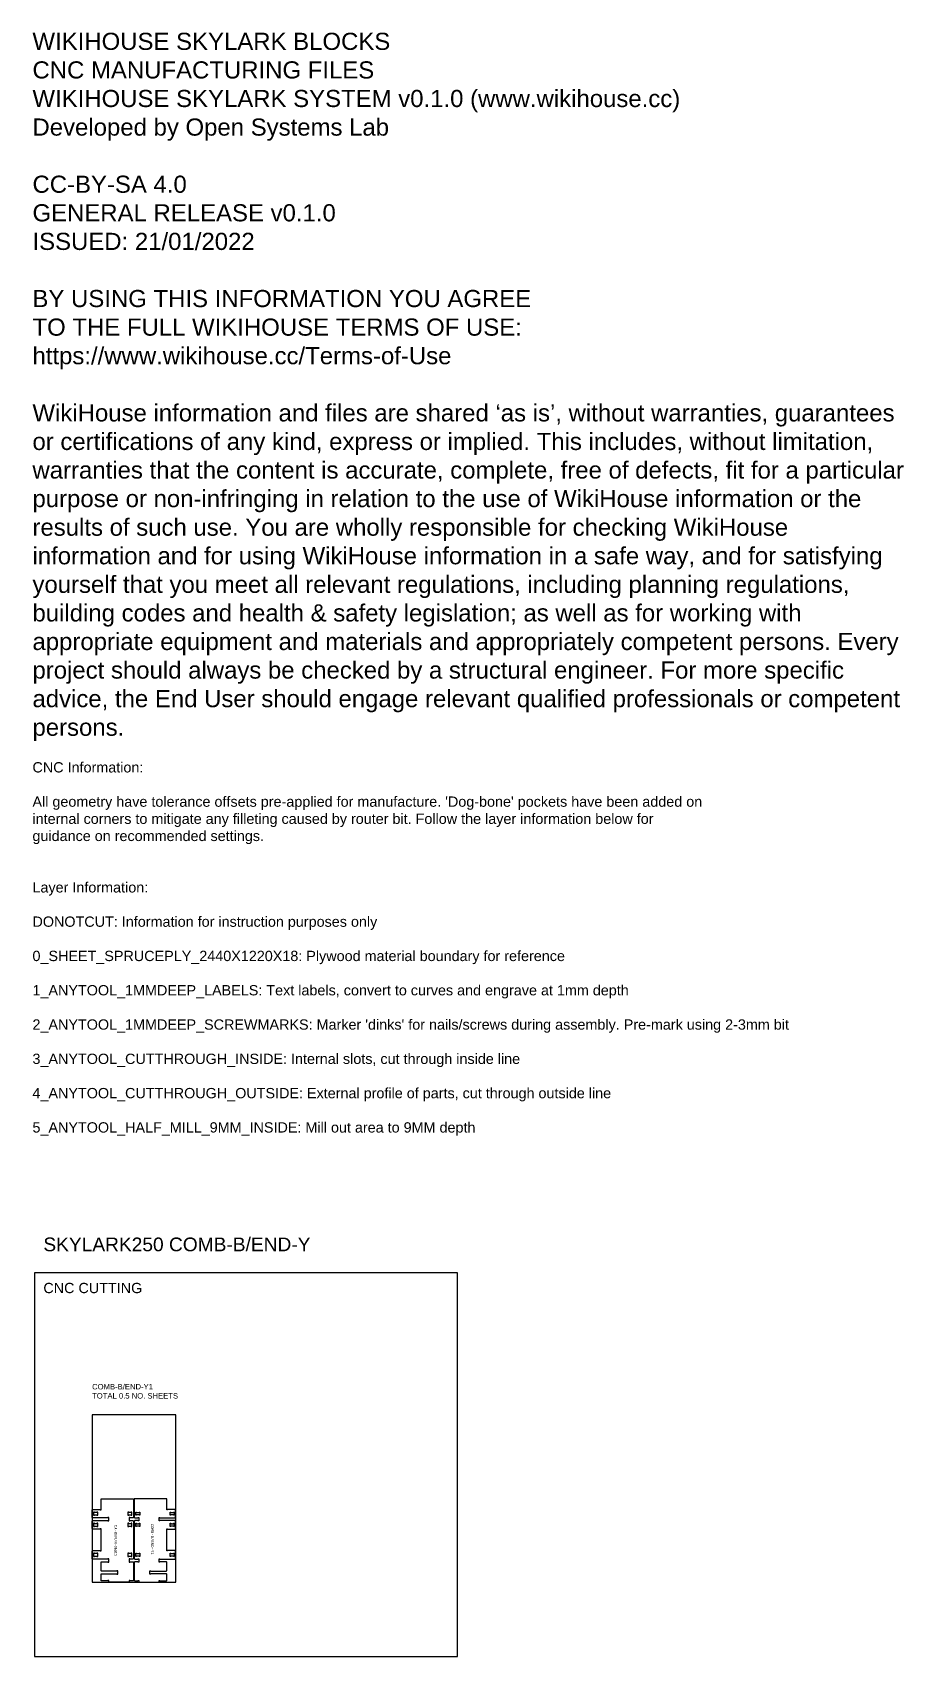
# Model space of a CAD drawing. Extents: x -30 to 12678, y 0 to 23683.
import ezdxf

# ---------------------------------------------------------------- set-up
doc = ezdxf.new("R2010")
doc.units = 0
for name, color, linetype in [('0_SHEET_SPRUCEPLY_2440X122', 1, 'CONTINUOUS'), ('1_ANYTOOL_1MMDEEP_LABELS_S', 2, 'CONTINUOUS'), ('3_ANYTOOL_CUTTHROUGH_INSID', 4, 'CONTINUOUS'), ('4_ANYTOOL_CUTTHROUGH_OUTSI', 5, 'CONTINUOUS'), ('DONOTCUT', 7, 'CONTINUOUS')]:
    doc.layers.add(name, color=color, linetype=linetype)
doc.styles.add('ARIAL_REGULAR', font='')
doc.styles.add('MONOTXT_REGULAR', font='')
doc.styles.get('ARIAL_REGULAR').set_extended_font_data('Arial')
doc.styles.get('MONOTXT_REGULAR').set_extended_font_data('Monotxt')

msp = doc.modelspace()

# ---------------------------------------------------------------- linework, layer by layer
at = {"layer": '0_SHEET_SPRUCEPLY_2440X122'}
msp.add_lwpolyline([(840, 1083), (2060, 1083), (2060, 3523), (840, 3523)], close=True, dxfattribs=at)
at = {"layer": '3_ANYTOOL_CUTTHROUGH_INSID'}
for points in [[(922, 2059), (922, 2107), (910, 2107), (910, 2101), (874, 2101), (874, 2107), (862, 2107), (862, 2059), (874, 2059), (874, 2065), (910, 2065), (910, 2059)], [(922, 1943), (910, 1943), (910, 1937), (874, 1937), (874, 1943), (862, 1943), (862, 1895), (874, 1895), (874, 1901), (910, 1901), (910, 1895), (922, 1895)], [(1374, 2101), (1374, 2107), (1362, 2107), (1362, 2059), (1374, 2059), (1374, 2065), (1410, 2065), (1410, 2059), (1422, 2059), (1422, 2107), (1410, 2107), (1410, 2101)], [(1374, 1901), (1410, 1901), (1410, 1895), (1422, 1895), (1422, 1943), (1410, 1943), (1410, 1937), (1374, 1937), (1374, 1943), (1362, 1943), (1362, 1895), (1374, 1895)], [(1526, 2101), (1526, 2107), (1538, 2107), (1538, 2059), (1526, 2059), (1526, 2065), (1490, 2065), (1490, 2059), (1478, 2059), (1478, 2107), (1490, 2107), (1490, 2101)], [(1526, 1901), (1490, 1901), (1490, 1895), (1478, 1895), (1478, 1943), (1490, 1943), (1490, 1937), (1526, 1937), (1526, 1943), (1538, 1943), (1538, 1895), (1526, 1895)], [(1978, 2059), (1978, 2107), (1990, 2107), (1990, 2101), (2026, 2101), (2026, 2107), (2038, 2107), (2038, 2059), (2026, 2059), (2026, 2065), (1990, 2065), (1990, 2059)], [(1978, 1943), (1990, 1943), (1990, 1937), (2026, 1937), (2026, 1943), (2038, 1943), (2038, 1895), (2026, 1895), (2026, 1901), (1990, 1901), (1990, 1895), (1978, 1895)], [(922, 1459), (922, 1507), (910, 1507), (910, 1501), (874, 1501), (874, 1507), (862, 1507), (862, 1459), (874, 1459), (874, 1465), (910, 1465), (910, 1459)], [(1374, 1501), (1374, 1507), (1362, 1507), (1362, 1459), (1374, 1459), (1374, 1465), (1410, 1465), (1410, 1459), (1422, 1459), (1422, 1507), (1410, 1507), (1410, 1501)], [(1526, 1501), (1526, 1507), (1538, 1507), (1538, 1459), (1526, 1459), (1526, 1465), (1490, 1465), (1490, 1459), (1478, 1459), (1478, 1507), (1490, 1507), (1490, 1501)], [(1978, 1459), (1978, 1507), (1990, 1507), (1990, 1501), (2026, 1501), (2026, 1507), (2038, 1507), (2038, 1459), (2026, 1459), (2026, 1465), (1990, 1465), (1990, 1459)]]:
    msp.add_lwpolyline(points, close=True, dxfattribs=at)
at = {"layer": '4_ANYTOOL_CUTTHROUGH_OUTSI'}
for points in [[(852, 1420, -0.414214), (840, 1431), (840, 1533, -0.414214), (852, 1545), (957, 1545), (957, 1539), (970, 1539), (970, 1864), (957, 1864), (957, 1858), (852, 1858, -0.414214), (840, 1869), (840, 1971, -0.414214), (852, 1983), (1069, 1983), (1069, 1977), (1082, 1977), (1082, 2026), (1069, 2026), (1069, 2020), (852, 2020, -0.414214), (840, 2031), (840, 2133, -0.414214), (852, 2145), (957, 2145), (957, 2139), (970, 2139), (970, 2301), (1443, 2301), (1443, 2031, -0.414214), (1432, 2020), (1392, 2020), (1392, 2026), (1379, 2026), (1379, 1977), (1392, 1977), (1392, 1983), (1432, 1983, -0.414214), (1443, 1971), (1443, 1431, -0.414214), (1432, 1420), (1392, 1420), (1392, 1426), (1379, 1426), (1379, 1377), (1392, 1377), (1392, 1383), (1432, 1383, -0.414214), (1443, 1371), (1443, 1113, -0.414214), (1432, 1102), (1392, 1102), (1392, 1108), (1379, 1108), (1379, 1084), (1082, 1084), (1082, 1108), (1069, 1108), (1069, 1102), (982, 1102, -0.414214), (970, 1113), (970, 1196, -0.414214), (982, 1208), (1203, 1208), (1203, 1202), (1216, 1202), (1216, 1251), (1203, 1251), (1203, 1245), (982, 1245, -0.414214), (970, 1256), (970, 1371, -0.414214), (982, 1383), (1069, 1383), (1069, 1377), (1082, 1377), (1082, 1426), (1069, 1426), (1069, 1420)], [(2048, 1420, 0.414214), (2059, 1431), (2059, 1533, 0.414214), (2048, 1545), (1942, 1545), (1942, 1539), (1929, 1539), (1929, 1864), (1942, 1864), (1942, 1858), (2048, 1858, 0.414214), (2059, 1869), (2059, 1971, 0.414214), (2048, 1983), (1830, 1983), (1830, 1977), (1817, 1977), (1817, 2026), (1830, 2026), (1830, 2020), (2048, 2020, 0.414214), (2059, 2031), (2059, 2133, 0.414214), (2048, 2145), (1942, 2145), (1942, 2139), (1929, 2139), (1929, 2301), (1456, 2301), (1456, 2031, 0.414214), (1468, 2020), (1507, 2020), (1507, 2026), (1520, 2026), (1520, 1977), (1507, 1977), (1507, 1983), (1468, 1983, 0.414214), (1456, 1971), (1456, 1431, 0.414214), (1468, 1420), (1507, 1420), (1507, 1426), (1520, 1426), (1520, 1377), (1507, 1377), (1507, 1383), (1468, 1383, 0.414214), (1456, 1371), (1456, 1113, 0.414214), (1468, 1102), (1507, 1102), (1507, 1108), (1520, 1108), (1520, 1084), (1817, 1084), (1817, 1108), (1830, 1108), (1830, 1102), (1918, 1102, 0.414214), (1929, 1113), (1929, 1196, 0.414214), (1918, 1208), (1696, 1208), (1696, 1202), (1683, 1202), (1683, 1251), (1696, 1251), (1696, 1245), (1918, 1245, 0.414214), (1929, 1256), (1929, 1371, 0.414214), (1918, 1383), (1830, 1383), (1830, 1377), (1817, 1377), (1817, 1426), (1830, 1426), (1830, 1420)]]:
    msp.add_lwpolyline(points, format="xyb", close=True, dxfattribs=at)
at = {"layer": 'DONOTCUT'}
msp.add_lwpolyline([(0, 0), (6173, 0), (6173, 5593), (0, 5593)], close=True, dxfattribs=at)

# ---------------------------------------------------------------- texts
at = {"layer": '0_SHEET_SPRUCEPLY_2440X122', "color": 1, "insert": (840, 3600), "char_height": 0.5, "width": 4.92, "attachment_point": 1, "style": 'ARIAL_REGULAR'}
msp.add_mtext('001 x1', dxfattribs=at)
at = {"layer": '1_ANYTOOL_1MMDEEP_LABELS_S', "char_height": 40, "width": 1099.24, "attachment_point": 1, "style": 'MONOTXT_REGULAR'}
for insert, rotation in [((1162, 1471, 0), 90), ((1738, 1936, 0), 270)]:
    msp.add_mtext('COMB-B/END-Y1', dxfattribs=dict(at, insert=insert, rotation=rotation))
at = {"layer": 'DONOTCUT', "attachment_point": 1, "style": 'ARIAL_REGULAR'}
for s, insert, char_height, width in [('{\\fArial;WIKIHOUSE SKYLARK BLOCKS}\\P{\\fArial;CNC MANUFACTURING FILES}\\P{\\fArial;WIKIHOUSE SKYLARK SYSTEM v0.1.0 (www.wikihouse.cc)}\\P{\\fArial;Developed by Open Systems Lab}\\P\\P{\\fArial;CC-BY-SA 4.0}\\P{\\fArial;GENERAL RELEASE v0.1.0}\\P{\\fArial;ISSUED: 21/01/2022}\\P\\P{\\fArial;BY USING THIS INFORMATION YOU AGREE }\\P{\\fArial;TO THE FULL WIKIHOUSE TERMS OF USE:}\\P{\\fArial;https://www.wikihouse.cc/Terms-of-Use}\\P\\P{\\fArial;WikiHouse information and files are shared }{\\fArial;‘as is}{\\fArial;’, without warranties, guarantees }\\P{\\fArial;or certifications of any kind, express or implied. This includes, without limitation, }\\P{\\fArial;warranties that the content is accurate, complete, free of defects, fit for a particular }\\P{\\fArial;purpose or non-infringing in relation to the use of WikiHouse information or the }\\P{\\fArial;results of such use. You are wholly responsible for checking WikiHouse }\\P{\\fArial;information and for using WikiHouse information in a safe way, and for satisfying }\\P{\\fArial;yourself that you meet all relevant regulations, including planning regulations, }\\P{\\fArial;building codes and health & safety legislation; as well as for working with }\\P{\\fArial;appropriate equipment and materials and appropriately competent persons. Every }\\P{\\fArial;project should always be checked by a structural engineer. For more specific }\\P{\\fArial;advice, the End User should engage relevant qualified professionals or competent }\\P{\\fArial;persons.}\\P', (-30, 23679), 250, 12895.38), ("{\\fArial;CNC Information:}\\P\\P{\\fArial;All geometry have tolerance offsets pre-applied for manufacture. 'Dog-bone' pockets have been added on}\\P{\\fArial;internal corners to mitigate any filleting caused by router bit. Follow the layer information below for}\\P{\\fArial;guidance on recommended settings.}\\P\\P\\P{\\fArial;Layer Information:}\\P\\P{\\fArial;DONOTCUT: Information for instruction purposes only}\\P\\P{\\fArial;0_SHEET_SPRUCEPLY_2440X1220X18: Plywood material boundary for reference}\\P\\P{\\fArial;1_ANYTOOL_1MMDEEP_LABELS: Text labels, convert to curves and engrave at 1mm depth}\\P\\P{\\fArial;2_ANYTOOL_1MMDEEP_SCREWMARKS: Marker 'dinks' for nails/screws during assembly. Pre-mark using 2-3mm bit}\\P\\P{\\fArial;3_ANYTOOL_CUTTHROUGH_INSIDE: Internal slots, cut through inside line}\\P\\P{\\fArial;4_ANYTOOL_CUTTHROUGH_OUTSIDE: External profile of parts, cut through outside line}\\P\\P{\\fArial;5_ANYTOOL_HALF_MILL_9MM_INSIDE: Mill out area to 9MM depth}", (-30, 13042), 150, 22265.22), ('SKYLARK250 COMB-B/END-Y', (129, 6110, 0), 200, 8158.7), ('CNC CUTTING', (129, 5449, 0), 150, 3150), ('{\\fArial;COMB-B/END-Y1}\\P{\\fArial;TOTAL 0.5 NO. SHEETS}', (840, 3975), 80, 2646.09)]:
    msp.add_mtext(s, dxfattribs=dict(at, insert=insert, char_height=char_height, width=width))

doc.saveas('drawing.dxf')
